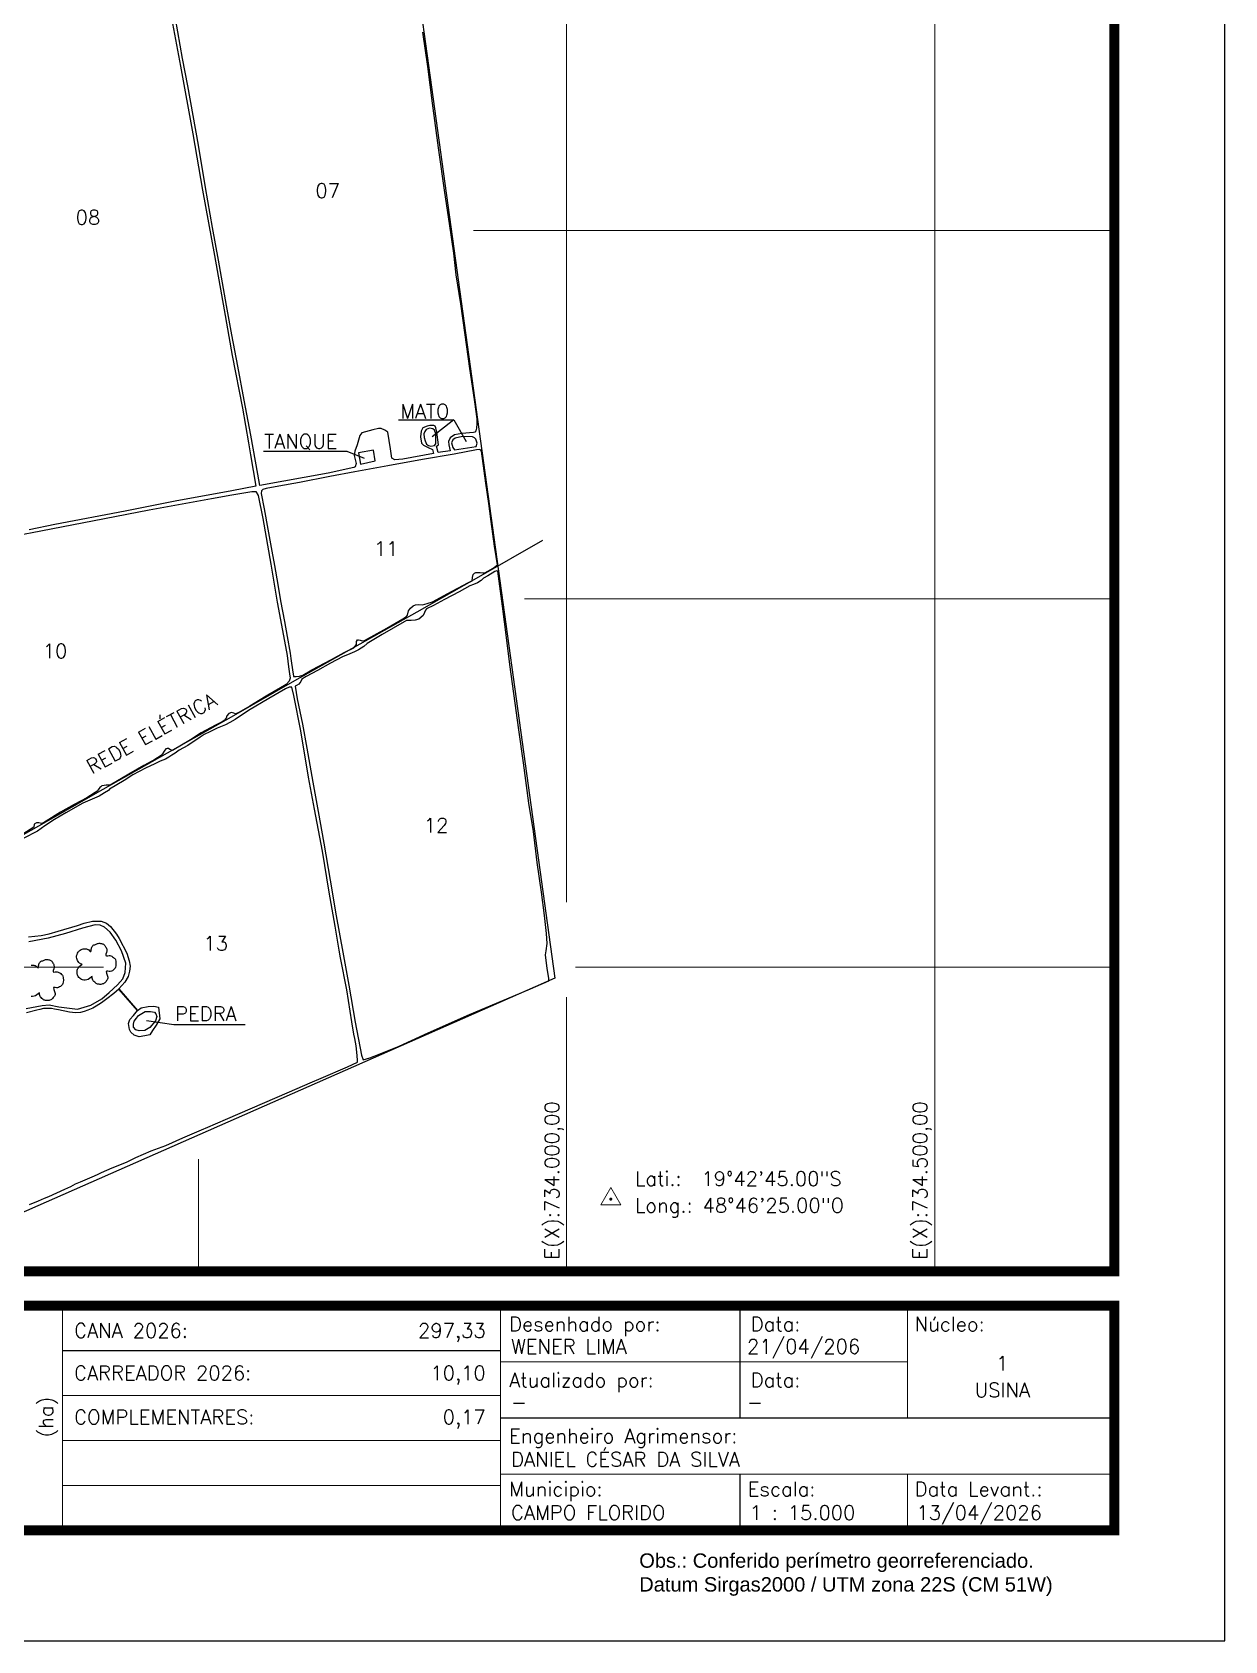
# Model space of a CAD drawing. Extents: x 731744 to 734894, y 7816585 to 7821040.
# Drawn here: x 733274 to 734894, y 7816585 to 7818770 of the extents above; entities that cross this region are included whole.
import ezdxf
from ezdxf.enums import TextEntityAlignment as Align

# ---------------------------------------------------------------- set-up
doc = ezdxf.new("R2010")
doc.units = 0
doc.header["$MEASUREMENT"] = 0
doc.linetypes.add('CONTINUO', pattern=[0])
doc.linetypes.add('LIN0', pattern=[0])
for name, color, linetype in [('0114000005', 1, 'CONTINUOUS'), ('0114000005007', 5, 'CONTINUOUS'), ('0114000005008', 5, 'CONTINUOUS'), ('0114000005010', 5, 'CONTINUOUS'), ('0114000005011', 5, 'CONTINUOUS'), ('0114000005012', 5, 'CONTINUOUS'), ('0114000005013', 5, 'CONTINUOUS'), ('MARGEM', 5, 'CONTINUOUS'), ('TEXTO', 7, 'CONTINUOUS')]:
    doc.layers.add(name, color=color, linetype=linetype)
for name, color, linetype, lineweight in [('MALHA', 8, 'CONTINUOUS', 9), ('MATO', 3, 'CONTINUOUS', 25), ('REDE_ELETRICA', 6, 'CONTINUOUS', 25), ('TANQUE_VINHAÇA', 7, 'CONTINUOUS', 25)]:
    doc.layers.add(name, color=color, linetype=linetype, lineweight=lineweight)
doc.styles.add('marcelo', font='arial.ttf')
doc.styles.add('SIMPLEX', font='simplex', dxfattribs={"height": 0.2})
doc.linetypes.add('CERCA1', pattern='A,0.25,-0.1,[133,ltypeshp.shx,S=0.1,R=0,X=-0.1,Y=0],-0.1,1', length=1.45)

msp = doc.modelspace()

# ---------------------------------------------------------------- linework, layer by layer
at = {"layer": '0114000005', "linetype": 'Continuous'}
for points in [[(733745.6, 7819205.2), (733984, 7817484.9), (733205.1, 7817142.3)], [(733266, 7817443.7), (733287.6, 7817447.7), (733297.2, 7817448.6), (733310.4, 7817446.2), (733335.5, 7817442.7), (733353.6, 7817448.3), (733368.4, 7817457.1), (733378.7, 7817465.5), (733390, 7817475.7), (733397.2, 7817484.2), (733400.5, 7817492.7), (733401.4, 7817505.3), (733395.3, 7817522.1), (733387.4, 7817536.8), (733379.7, 7817547.5), (733372.1, 7817554.1), (733366.2, 7817557.1), (733359.6, 7817557.2), (733342.3, 7817552.9), (733319.4, 7817545.5), (733295.6, 7817539.4), (733269.5, 7817534.5)]]:
    msp.add_lwpolyline(points, dxfattribs=at)
at = {"layer": '0114000005007', "linetype": 'Continuous', "flags": 128}
msp.add_lwpolyline([(733804.1, 7818769.6), (733811.2, 7818722.8), (733817.5, 7818673), (733825.4, 7818612.3), (733834.1, 7818551.8), (733840.2, 7818509.5), (733846.3, 7818469.3), (733849.5, 7818440), (733855.9, 7818400.7), (733861.5, 7818358.4), (733868.2, 7818313), (733874.8, 7818267.7), (733877.8, 7818244.3), (733878, 7818238.1), (733877.5, 7818231.6), (733876.7, 7818228), (733875.2, 7818226.5), (733873.5, 7818225.9), (733857.4, 7818224.5), (733847.8, 7818222.7), (733841.7, 7818218.7), (733839.5, 7818213.7), (733839.9, 7818209.3), (733841.7, 7818201.2), (733825.3, 7818198.8), (733823.2, 7818207.3), (733825.9, 7818209), (733823.6, 7818226.3), (733822.5, 7818232.2), (733821.3, 7818234.4), (733819.6, 7818235.6), (733814.2, 7818235.6), (733810.7, 7818234.5), (733804.7, 7818232.3), (733802.2, 7818227.7), (733801.6, 7818219.9), (733802.8, 7818211.6), (733805.7, 7818208.7), (733812.1, 7818205.4), (733817.8, 7818202.7), (733818.9, 7818197.6), (733777.4, 7818189.5), (733766.7, 7818189), (733762.7, 7818190.9), (733760.7, 7818203.7), (733757.1, 7818226.3), (733752.9, 7818229.2), (733748.1, 7818231.2), (733744.5, 7818231.4), (733736.7, 7818229.5), (733721.7, 7818225.4), (733719, 7818221.9), (733715.5, 7818209), (733712.4, 7818200.7), (733711.5, 7818194.7), (733713.9, 7818183.7), (733712.9, 7818179.3), (733710.9, 7818178.2), (733676.2, 7818170.6), (733583.2, 7818154.1), (733580.5, 7818169.4), (733570.9, 7818222.5), (733561.8, 7818269.8), (733553.3, 7818315.9), (733545.4, 7818358.7), (733538, 7818398.5), (733527.1, 7818459.7), (733518.7, 7818504.5), (733509.3, 7818558.7), (733499.8, 7818616.2), (733485.3, 7818696.8), (733478.3, 7818733.9), (733462.3, 7818824.9)], dxfattribs=at)
at = {"layer": '0114000005008', "linetype": 'Continuous', "flags": 128}
msp.add_lwpolyline([(733463.2, 7818788.6), (733475.6, 7818723.5), (733492.3, 7818631.4), (733505.4, 7818555), (733521.5, 7818466.2), (733534.8, 7818392.4), (733545.8, 7818330.4), (733559.5, 7818259), (733567.9, 7818211.7), (733570.6, 7818195.6), (733577.9, 7818153), (733545.3, 7818146.6), (733468.3, 7818132.8), (733400.5, 7818119.3), (733304.9, 7818101), (733269.9, 7818093.7)], dxfattribs=at)
at = {"layer": '0114000005010', "linetype": 'Continuous', "flags": 128}
msp.add_lwpolyline([(733252.8, 7818086.2), (733285.9, 7818092.6), (733372.3, 7818109.3), (733432.8, 7818120.7), (733517.6, 7818136.1), (733545.4, 7818141.5), (733572.3, 7818146), (733578, 7818145.8), (733580.8, 7818140.5), (733587.1, 7818109.2), (733598.2, 7818047), (733606.9, 7817995.7), (733613.8, 7817957), (733620.2, 7817923.3), (733622.2, 7817907.7), (733623.7, 7817898.2), (733624.6, 7817892.2), (733623.2, 7817888.3), (733618.8, 7817883.8), (733611.5, 7817879.1), (733594.2, 7817869.4), (733581.2, 7817861.7), (733569.7, 7817854.3), (733554.6, 7817845.7), (733550, 7817843.9), (733548.1, 7817844.7), (733544.7, 7817845.5), (733541, 7817844.4), (733538.4, 7817841.1), (733537.5, 7817838.2), (733534.7, 7817834.7), (733532.1, 7817833), (733523, 7817828.5), (733503.6, 7817817.9), (733489, 7817808.5), (733464.5, 7817794.3), (733461.1, 7817795.7), (733459.2, 7817796.8), (733457.5, 7817796.8), (733455.4, 7817796.2), (733453.4, 7817793.1), (733450.8, 7817789.6), (733449.1, 7817787.2), (733440.8, 7817782.1), (733425.5, 7817773.7), (733405.2, 7817762.2), (733380, 7817747.2), (733374.7, 7817746.9), (733371.6, 7817746.8), (733368.8, 7817746), (733367.3, 7817745), (733365.9, 7817743.7), (733363.8, 7817740.8), (733362.4, 7817739), (733359.4, 7817736.9), (733348, 7817729.8), (733331, 7817721), (733312.6, 7817710.2), (733289.4, 7817696), (733286.7, 7817695), (733283.1, 7817695.7), (733279.7, 7817696.1), (733276.7, 7817694.1), (733276.2, 7817689.8), (733261.1, 7817680.3)], dxfattribs=at)
at = {"layer": '0114000005011', "linetype": 'Continuous', "flags": 128}
msp.add_lwpolyline([(733680.6, 7817917.8), (733697.7, 7817927), (733710.7, 7817933.7), (733714.7, 7817938), (733714.7, 7817941.9), (733715.7, 7817944.6), (733717.1, 7817944.6), (733719.6, 7817944.1), (733722.1, 7817943.2), (733725.4, 7817943.7), (733755.6, 7817960.4), (733777.3, 7817972.8), (733782.3, 7817976), (733783.9, 7817978.1), (733785.2, 7817983.6), (733787.8, 7817987.2), (733791.4, 7817990.6), (733794.7, 7817992), (733798.7, 7817992.4), (733804.4, 7817992), (733810.5, 7817993.5), (733817.6, 7817996), (733837.8, 7818006.8), (733866.8, 7818022.3), (733871.6, 7818024.6), (733872, 7818028.8), (733872.8, 7818033), (733874.7, 7818035), (733876.6, 7818035.8), (733882.4, 7818035.6), (733886.1, 7818035.3), (733888.8, 7818035.4), (733900.3, 7818041.6), (733905.9, 7818046.3), (733902.2, 7818071.4), (733897.5, 7818104.9), (733894.2, 7818129.7), (733890.4, 7818157.2), (733884.1, 7818200.5), (733883.5, 7818202), (733881.8, 7818203), (733877.4, 7818202.6), (733847.4, 7818196.6), (733804.3, 7818189.3), (733757, 7818180.6), (733712.4, 7818172.3), (733678.3, 7818166), (733637.2, 7818158), (733609.2, 7818153), (733591.6, 7818149.8), (733587.3, 7818148.7), (733585.4, 7818146.7), (733585.2, 7818143.1), (733588.9, 7818122.3), (733594.2, 7818094.7), (733599.6, 7818064.6), (733603.1, 7818045.2), (733607.6, 7818019.3), (733611.3, 7817997.4), (733616.6, 7817969.1), (733620.2, 7817948.8), (733624.2, 7817926.2), (733625.2, 7817919.2), (733628.2, 7817900.3), (733629.1, 7817895.4), (733629.1, 7817894.8), (733632.4, 7817894.8), (733636.9, 7817895), (733641.8, 7817896.6), (733653.8, 7817903.6)], close=True, dxfattribs=at)
at = {"layer": '0114000005012', "linetype": 'Continuous', "flags": 128}
msp.add_lwpolyline([(733640.3, 7817890.8), (733638.8, 7817887.6), (733636.3, 7817884.1), (733633.2, 7817882.3), (733631.1, 7817881.4), (733634.1, 7817864.2), (733641.4, 7817829.7), (733647.2, 7817797.3), (733655.4, 7817751), (733662.5, 7817711.2), (733670.2, 7817668.3), (733678.9, 7817618.2), (733687.1, 7817569.5), (733696, 7817520.4), (733704.3, 7817475.3), (733712.9, 7817425.1), (733721.2, 7817380.3), (733723.5, 7817374.1), (733732.7, 7817376.6), (733746.6, 7817382.2), (733772.5, 7817392.6), (733811.8, 7817410.9), (733868, 7817435.6), (733935.8, 7817464), (733950.8, 7817470.3), (733975.6, 7817481.2), (733975.9, 7817484.9), (733973.7, 7817498.1), (733971.2, 7817516.5), (733972, 7817522.3), (733973.7, 7817532.2), (733972.6, 7817545.7), (733969.9, 7817570), (733965.7, 7817601.7), (733959.8, 7817641.9), (733954.9, 7817684.1), (733948.6, 7817722.5), (733941.4, 7817777.4), (733935, 7817822.2), (733928.4, 7817871.3), (733922.8, 7817910.7), (733918.1, 7817947.7), (733912.8, 7817990.1), (733906.6, 7818037.6), (733905.2, 7818037.9), (733902.4, 7818037.1), (733893.1, 7818031.1), (733886.9, 7818027.9), (733883.8, 7818025.1), (733878.8, 7818021.8), (733873.6, 7818019.5), (733868.6, 7818017.6), (733854.2, 7818009.7), (733834, 7817999.2), (733819.1, 7817990.9), (733809.6, 7817986.5), (733808.1, 7817984.7), (733807, 7817981.4), (733805, 7817977.5), (733799.2, 7817972.6), (733794.2, 7817970.9), (733788.9, 7817970.5), (733784.2, 7817970.6), (733782.3, 7817970.6), (733779.2, 7817969), (733749.5, 7817951.7), (733728.9, 7817939.4), (733724.5, 7817935.2), (733717.1, 7817930.6), (733711.9, 7817928.2), (733705.5, 7817925.6), (733695.6, 7817921.1), (733679.4, 7817912.8), (733661.7, 7817902.8), (733646.3, 7817894.6)], close=True, dxfattribs=at)
at = {"layer": '0114000005013', "linetype": 'Continuous', "flags": 128}
for points in [[(733270.5, 7817177.7), (733282.4, 7817182.5), (733290.6, 7817186.3), (733296.5, 7817188.7), (733318.2, 7817198.3), (733326.3, 7817202.3), (733332.8, 7817205.5), (733339.5, 7817208.3), (733355.3, 7817215.1), (733362.6, 7817218.2), (733368.3, 7817221), (733382.6, 7817227.3), (733401.9, 7817235.3), (733415, 7817241.3), (733435.5, 7817250.3), (733455.5, 7817257.9), (733478.8, 7817268.2), (733491.4, 7817273.5), (733504.1, 7817278.9), (733512.7, 7817282.6), (733523, 7817287.3), (733539.6, 7817294.6), (733603.6, 7817321.9), (733623.7, 7817330.7), (733651.8, 7817342.7), (733666.5, 7817349), (733702.3, 7817364.7), (733716, 7817370.8), (733716, 7817374.3), (733715, 7817384.7), (733714, 7817393.1), (733712.3, 7817403.1), (733711.1, 7817409.1), (733708.1, 7817425.7), (733701.4, 7817469.2), (733692.7, 7817512.7), (733691.1, 7817522.9), (733685.6, 7817555.5), (733677.5, 7817601.8), (733668.3, 7817657.3), (733657.7, 7817714.6), (733649.3, 7817757.9), (733638.9, 7817821), (733629.4, 7817868.7), (733626.8, 7817880.1), (733623.1, 7817880.1), (733618.1, 7817877.8), (733595.3, 7817864.8), (733567.6, 7817848.5), (733549.6, 7817836.4), (733542.5, 7817832), (733536.5, 7817828.8), (733525.4, 7817824.5), (733515.1, 7817819.3), (733507.4, 7817815.8), (733502, 7817812.4), (733485.3, 7817801), (733473.7, 7817794.4), (733468.2, 7817790.3), (733463.7, 7817787.6), (733459.6, 7817785), (733455.2, 7817782.4), (733448, 7817779.7), (733440.4, 7817776.1), (733428.1, 7817770.1), (733410.6, 7817761), (733398.9, 7817753.4), (733379.2, 7817741.5), (733377.5, 7817739.6), (733372.4, 7817736.6), (733365, 7817732), (733352.5, 7817726.8), (733342.6, 7817722.4), (733319.9, 7817709.6), (733304.5, 7817700.2), (733291.2, 7817691.6), (733281.1, 7817684.5), (733261.9, 7817674.8)], [(733269.1, 7817540.9), (733286.2, 7817542.8), (733297.1, 7817545.2), (733309.4, 7817549), (733335.6, 7817556.7), (733344.5, 7817559.6), (733355.7, 7817562.4), (733363.1, 7817562.4), (733367.5, 7817562.4), (733375.1, 7817559.6), (733380.5, 7817555), (733388.7, 7817544.5), (733392.1, 7817538.7), (733402.5, 7817518.7), (733405.9, 7817508.7), (733407.3, 7817501.3), (733406.4, 7817494.5), (733404.2, 7817487.1), (733399.9, 7817479.6), (733391.9, 7817470.3), (733417.1, 7817441.1), (733421.8, 7817444.6), (733431.6, 7817446.3), (733439.2, 7817446.8), (733445.4, 7817445.8), (733447.5, 7817429.8), (733442.2, 7817421), (733437.5, 7817414.1), (733433.8, 7817408.2), (733427.1, 7817406.5), (733419.1, 7817405.5), (733412.4, 7817407.8), (733407.9, 7817411.8), (733406.2, 7817415.4), (733404.7, 7817423.4), (733406.5, 7817428.8), (733411.7, 7817434.4), (733417, 7817441.1), (733391.8, 7817470.2), (733384.8, 7817464.1), (733375.6, 7817456.8), (733368.3, 7817451.6), (733360.7, 7817446.9), (733356.4, 7817444.1), (733349.8, 7817441.6), (733344.8, 7817439.7), (733339.7, 7817438.5), (733332.6, 7817437.9), (733324.7, 7817438.7), (733309.6, 7817442.1), (733304.1, 7817442.9), (733300.1, 7817443.7), (733294.7, 7817443.7), (733289.4, 7817443.7), (733284.6, 7817442.3), (733280.5, 7817441.3), (733266.4, 7817438)]]:
    msp.add_lwpolyline(points, dxfattribs=at)
at = {"layer": 'MALHA', "color": 8}
for points in [[(734000, 7819915), (734000, 7817588.1)], [(734500, 7819572.7), (734500, 7817086.8)], [(733873.6, 7818500), (734744.1, 7818500)], [(733942.9, 7818000), (734744.1, 7818000)], [(733195.8, 7817500), (733371, 7817500)], [(734012.2, 7817500), (734744.1, 7817500)], [(734000, 7817459.2), (734000, 7817086.8)], [(733500, 7817239.2), (733500, 7817086.8)]]:
    msp.add_lwpolyline(points, dxfattribs=at)
at = {"layer": 'MARGEM', "color": 174, "linetype": 'LIN0', "flags": 128}
msp.add_lwpolyline([(734894.1, 7816585.2), (734894.1, 7821040.2), (731744.1, 7821040.2), (731744.1, 7816585.2)], close=True, dxfattribs=at)
at = {"layer": 'MARGEM', "color": 174, "linetype": 'LIN0', "const_width": 13.6, "flags": 128}
for points in [[(734744.1, 7817086.8), (734744.1, 7820890.2), (731894.1, 7820890.2), (731894.1, 7817086.8)], [(731894.1, 7817040.1), (734744.1, 7817040.1), (734744.1, 7816735.2), (731894.1, 7816735.2)]]:
    msp.add_lwpolyline(points, close=True, dxfattribs=at)
at = {"layer": 'MARGEM', "color": 174, "linetype": 'LIN0', "const_width": 1.51, "flags": 128}
for points in [[(733315.1, 7817040.1), (733315.1, 7816738.9)], [(733910.1, 7817040.1), (733910.1, 7816738.9)], [(734235.5, 7816887.7), (734235.5, 7817040.1)], [(734463.1, 7816887.7), (734463.1, 7817040.1)], [(733315.1, 7816979.1), (733910.1, 7816979.1)], [(733910.1, 7816963.9), (734463.1, 7816963.9)], [(733315.1, 7816918.2), (733910.1, 7816918.2)], [(733910.1, 7816887.7), (734744.3, 7816887.7)], [(733315.1, 7816857.2), (733910.1, 7816857.2)], [(733315.1, 7816796.2), (733910.1, 7816796.2)], [(733910.1, 7816811.4), (734744.2, 7816811.4)], [(734235.5, 7816811.4), (734235.5, 7816735.9)], [(734463.1, 7816811.4), (734463.1, 7816735.9)]]:
    msp.add_lwpolyline(points, dxfattribs=at)
at = {"layer": 'MATO', "linetype": 'Continuous', "flags": 128}
for points in [[(733818.1, 7818231), (733813.6, 7818231.6), (733809.3, 7818229.9), (733807.3, 7818227.3), (733806.1, 7818224.2), (733806.3, 7818219.1), (733807.7, 7818214.5), (733809.8, 7818210), (733812.3, 7818208.2), (733815.5, 7818207.3), (733820.3, 7818208.3), (733822.5, 7818210.4), (733822.2, 7818223.9), (733820.4, 7818229.3)], [(733875, 7818218.8), (733871.9, 7818220.2), (733858.7, 7818220.5), (733848.6, 7818218.2), (733845.6, 7818216.1), (733843.5, 7818211.9), (733845.2, 7818205.7), (733847.7, 7818202.3), (733877.3, 7818207.1), (733878.4, 7818211.5), (733876.7, 7818216.7)], [(733442, 7817436.6), (733443.3, 7817432.8), (733441.5, 7817427.2), (733433.7, 7817417.8), (733427.2, 7817414), (733419.5, 7817413.3), (733414.6, 7817415), (733411.8, 7817418.5), (733411.5, 7817422.6), (733412.4, 7817426.4), (733415.8, 7817430.8), (733418.4, 7817434.1), (733423.1, 7817437.1), (733427.5, 7817439.5), (733434.5, 7817439.9), (733440, 7817439)]]:
    msp.add_lwpolyline(points, close=True, dxfattribs=at)
at = {"layer": 'MATO', "color": 94, "linetype": 'CONTINUO'}
for points in [[(733355, 7817487.1, -630), (733353.7, 7817485.9, -630), (733352, 7817484.4, -630), (733350.2, 7817483.1, -630), (733348.1, 7817482.5, -630), (733346, 7817482.3, -630), (733344.1, 7817482.4, -630), (733342.4, 7817482.7, -630), (733341, 7817483.3, -630), (733339.7, 7817484.1, -630), (733338.5, 7817485, -630), (733337.5, 7817486, -630), (733336.6, 7817487.1, -630), (733336, 7817488.1, -630), (733335.6, 7817489.3, -630), (733335.3, 7817490.6, -630), (733335.1, 7817492.3, -630), (733334.9, 7817494, -630), (733335, 7817495.7, -630), (733335.4, 7817497, -630), (733336, 7817498, -630), (733336.7, 7817499, -630), (733337.1, 7817499.8, -630), (733337.7, 7817500.6, -630), (733338.4, 7817501.4, -630), (733339.8, 7817502.2, -630), (733341, 7817503, -630), (733341.9, 7817503.7, -630), (733341.5, 7817504, -630), (733340.7, 7817504.2, -630), (733339.7, 7817504.5, -630), (733339, 7817504.9, -630), (733338.2, 7817505.5, -630), (733337.5, 7817506.3, -630), (733336.5, 7817507.5, -630), (733335.6, 7817508.8, -630), (733334.9, 7817510.4, -630), (733334.5, 7817511.9, -630), (733334.3, 7817513.6, -630), (733334.4, 7817515.2, -630), (733334.9, 7817517.1, -630), (733335.5, 7817518.8, -630), (733336.3, 7817520.3, -630), (733336.9, 7817521.1, -630), (733337.5, 7817521.7, -630), (733338.3, 7817522.1, -630), (733339.3, 7817522.9, -630), (733340.6, 7817523.7, -630), (733341.8, 7817524.3, -630), (733343.1, 7817524.6, -630), (733344.4, 7817524.8, -630), (733345.6, 7817524.8, -630), (733346.7, 7817524.8, -630), (733347.7, 7817524.6, -630), (733348.6, 7817524.4, -630), (733349.4, 7817524.1, -630), (733350.2, 7817523.8, -630), (733351, 7817523.3, -630), (733352, 7817522.3, -630), (733352.9, 7817521.4, -630), (733353.6, 7817521, -630), (733354, 7817522.2, -630), (733354.2, 7817523.8, -630), (733354.4, 7817525.4, -630), (733354.6, 7817526.1, -630), (733354.8, 7817526.7, -630), (733355.1, 7817527.2, -630), (733355.6, 7817528, -630), (733356.2, 7817528.9, -630), (733357, 7817529.7, -630), (733357.9, 7817530.1, -630), (733358.9, 7817530.4, -630), (733359.9, 7817530.7, -630), (733360.9, 7817531.2, -630), (733361.8, 7817531.6, -630), (733362.8, 7817532, -630), (733363.8, 7817532.2, -630), (733364.9, 7817532.3, -630), (733365.9, 7817532.3, -630), (733367, 7817532.2, -630), (733368, 7817532.1, -630), (733369, 7817531.8, -630), (733369.8, 7817531.5, -630), (733370.7, 7817531.1, -630), (733371.4, 7817530.6, -630), (733372.1, 7817530, -630), (733372.7, 7817529.4, -630), (733373.2, 7817528.6, -630), (733373.8, 7817527.6, -630), (733374.4, 7817526.6, -630), (733374.8, 7817525.4, -630), (733375.2, 7817524.4, -630), (733375.4, 7817523.3, -630), (733375.4, 7817521.9, -630), (733374.8, 7817519.7, -630), (733374.2, 7817517.5, -630), (733374, 7817515.7, -630), (733375.1, 7817515.4, -630), (733376.7, 7817515.5, -630), (733378.4, 7817515.8, -630), (733379.6, 7817515.6, -630), (733380.8, 7817515.4, -630), (733382, 7817514.9, -630), (733383.2, 7817514.1, -630), (733384.3, 7817513.2, -630), (733385.4, 7817512.2, -630), (733386.2, 7817511.8, -630), (733386.8, 7817511.1, -630), (733387.3, 7817510.1, -630), (733387.7, 7817507.4, -630), (733387.8, 7817504.4, -630), (733387.8, 7817501.5, -630), (733387.3, 7817499.8, -630), (733386.5, 7817498.6, -630), (733385.7, 7817497.6, -630), (733384.9, 7817496.6, -630), (733383.9, 7817495.8, -630), (733382.9, 7817495.1, -630), (733381.5, 7817494.5, -630), (733380, 7817494.1, -630), (733378.5, 7817493.9, -630), (733376.9, 7817494.3, -630), (733375.5, 7817494.6, -630), (733374.6, 7817494.2, -630), (733375.1, 7817491.9, -630), (733375.9, 7817489, -630), (733376.7, 7817486.2, -630), (733376.6, 7817484.8, -630), (733376.3, 7817483.7, -630), (733375.7, 7817482.8, -630), (733375.1, 7817481.6, -630), (733374.3, 7817480.5, -630), (733373.4, 7817479.5, -630), (733372.6, 7817478.7, -630), (733371.8, 7817478.1, -630), (733370.9, 7817477.5, -630), (733369.7, 7817477.1, -630), (733368.5, 7817476.8, -630), (733367.2, 7817476.6, -630), (733366, 7817476.6, -630), (733364.8, 7817476.7, -630), (733363.7, 7817476.8, -630), (733362.7, 7817476.9, -630), (733361.8, 7817477.2, -630), (733361, 7817477.6, -630), (733359.9, 7817478.5, -630), (733358.9, 7817479.5, -630), (733357.9, 7817480.6, -630), (733357, 7817481.5, -630), (733356.3, 7817482.4, -630), (733355.8, 7817483.4, -630), (733355.5, 7817484.9, -630), (733355.3, 7817486.3, -630), (733355.1, 7817487.5, -630)], [(733272.8, 7817502.7, -630), (733274, 7817502.7, -630), (733275.1, 7817502.7, -630), (733276.1, 7817502.5, -630), (733277, 7817502.3, -630), (733277.9, 7817502, -630), (733278.7, 7817501.7, -630), (733279.4, 7817501.2, -630), (733280.4, 7817500.2, -630), (733281.3, 7817499.3, -630), (733282, 7817498.9, -630), (733282.4, 7817500.1, -630), (733282.7, 7817501.7, -630), (733282.8, 7817503.3, -630), (733283, 7817504.1, -630), (733283.2, 7817504.6, -630), (733283.5, 7817505.1, -630), (733284, 7817506, -630), (733284.7, 7817506.8, -630), (733285.4, 7817507.6, -630), (733286.4, 7817508, -630), (733287.3, 7817508.3, -630), (733288.3, 7817508.6, -630), (733289.3, 7817509.1, -630), (733290.2, 7817509.5, -630), (733291.2, 7817509.9, -630), (733292.2, 7817510.1, -630), (733293.3, 7817510.2, -630), (733294.4, 7817510.2, -630), (733295.4, 7817510.1, -630), (733296.4, 7817510, -630), (733297.4, 7817509.8, -630), (733298.3, 7817509.4, -630), (733299.1, 7817509, -630), (733299.8, 7817508.5, -630), (733300.5, 7817507.9, -630), (733301.1, 7817507.3, -630), (733301.6, 7817506.5, -630), (733302.2, 7817505.5, -630), (733302.8, 7817504.5, -630), (733303.2, 7817503.4, -630), (733303.6, 7817502.4, -630), (733303.8, 7817501.2, -630), (733303.9, 7817499.9, -630), (733303.2, 7817497.6, -630), (733302.6, 7817495.5, -630), (733302.4, 7817493.6, -630), (733303.5, 7817493.3, -630), (733305.1, 7817493.4, -630), (733306.8, 7817493.7, -630), (733308, 7817493.6, -630), (733309.2, 7817493.3, -630), (733310.4, 7817492.8, -630), (733311.6, 7817492, -630), (733312.8, 7817491.1, -630), (733313.8, 7817490.1, -630), (733314.6, 7817489.7, -630), (733315.2, 7817489.1, -630), (733315.7, 7817488, -630), (733316.1, 7817485.3, -630), (733316.3, 7817482.3, -630), (733316.2, 7817479.4, -630), (733315.7, 7817477.8, -630), (733315, 7817476.5, -630), (733314.1, 7817475.5, -630), (733313.3, 7817474.5, -630), (733312.4, 7817473.7, -630), (733311.3, 7817473, -630), (733309.9, 7817472.4, -630), (733308.4, 7817472, -630), (733306.9, 7817471.8, -630), (733305.3, 7817472.2, -630), (733303.9, 7817472.5, -630), (733303, 7817472.2, -630), (733303.5, 7817469.8, -630), (733304.3, 7817466.9, -630), (733305.1, 7817464.1, -630), (733305, 7817462.7, -630), (733304.7, 7817461.6, -630), (733304.2, 7817460.7, -630), (733303.5, 7817459.6, -630), (733302.7, 7817458.5, -630), (733301.8, 7817457.5, -630), (733301.1, 7817456.7, -630), (733300.2, 7817456, -630), (733299.3, 7817455.4, -630), (733298.1, 7817455, -630), (733296.9, 7817454.7, -630), (733295.7, 7817454.5, -630), (733294.4, 7817454.5, -630), (733293.2, 7817454.6, -630), (733292.1, 7817454.8, -630), (733291.1, 7817454.9, -630), (733290.3, 7817455.1, -630), (733289.4, 7817455.5, -630), (733288.3, 7817456.4, -630), (733287.3, 7817457.4, -630), (733286.3, 7817458.6, -630), (733285.5, 7817459.4, -630), (733284.7, 7817460.3, -630), (733284.2, 7817461.3, -630), (733283.9, 7817462.8, -630), (733283.7, 7817464.2, -630), (733283.5, 7817465.4, -630)], [(733283.4, 7817465, -630), (733282.1, 7817463.8, -630), (733280.5, 7817462.3, -630), (733278.6, 7817461, -630), (733276.5, 7817460.4, -630), (733274.5, 7817460.2, -630), (733272.5, 7817460.3, -630)]]:
    msp.add_polyline3d(points, dxfattribs=at)
at = {"layer": 'REDE_ELETRICA', "linetype": 'CERCA1', "ltscale": 20}
msp.add_lwpolyline([(733967.4, 7818079.4), (733877.2, 7818027.5), (733796.4, 7817982.1), (733719.1, 7817938.3), (733630.2, 7817888.5), (733544.5, 7817839.6), (733457.5, 7817790.4), (733369.8, 7817741.3), (733282.5, 7817691.4), (732783.8, 7817410)], dxfattribs=at)
at = {"layer": 'TANQUE_VINHAÇA', "linetype": 'Continuous', "flags": 128}
msp.add_lwpolyline([(733717.4, 7818198.2), (733720, 7818182.9), (733740, 7818187.3), (733737.4, 7818202.1)], close=True, dxfattribs=at)
at = {"layer": 'TEXTO', "linetype": 'Continuous', "flags": 128}
for points in [[(733771.5, 7818243.1), (733846.7, 7818243.1), (733863.6, 7818213.9)], [(733846.7, 7818243.1), (733817.5, 7818219.9)], [(733588.2, 7818200.5), (733701.3, 7818200.5), (733724.9, 7818190.9)], [(733429.1, 7817427.3), (733466.2, 7817422), (733563.3, 7817422)]]:
    msp.add_lwpolyline(points, dxfattribs=at)
at = {"layer": 'TEXTO', "color": 7, "lineweight": 9, "flags": 128}
msp.add_lwpolyline([(734046.4, 7817177.1), (734073.5, 7817177.1), (734059.9, 7817200.6)], close=True, dxfattribs=at)
at = {"layer": 'TEXTO', "color": 7, "lineweight": 9, "const_width": 2.12, "flags": 128}
msp.add_lwpolyline([(734058.9, 7817185, -1), (734061, 7817185, -1)], format="xyb", close=True, dxfattribs=at)

# ---------------------------------------------------------------- texts
at = {"layer": 'MALHA', "style": 'SIMPLEX'}
for s, p in [('E(X):734.000,00', (733995.5, 7817103)), ('E(X):734.500,00', (734495.5, 7817103))]:
    msp.add_text(s, height=19.5, rotation=90, dxfattribs=at).set_placement(p, align=Align.BOTTOM_LEFT)
at = {"layer": 'MARGEM', "color": 7, "linetype": 'Continuous', "style": 'SIMPLEX'}
for s, p in [('CANA 2026:', (733331, 7817016.3)), ('WENER LIMA', (733924.5, 7816994.6)), ('21/04/206', (734245, 7816994.6)), ('CARREADOR 2026:', (733331, 7816958.6)), ('-', (733924.5, 7816919.1)), ('-', (734245, 7816919.1)), ('COMPLEMENTARES:', (733331, 7816898.7)), ('DANIEL CÉSAR DA SILVA', (733924.5, 7816841.3)), ('CAMPO FLORIDO', (733924.5, 7816769.1)), ('1 : 15.000', (734248.5, 7816769.1)), ('13/04/2026', (734475.2, 7816769.1))]:
    msp.add_text(s, height=19.5, dxfattribs=at).set_placement(p, align=Align.TOP_LEFT)
for s, p in [('297,33', (733890.1, 7817016.3)), ('10,10', (733890.1, 7816958.6)), ('0,17', (733890.1, 7816898.7))]:
    msp.add_text(s, height=19.5, dxfattribs=at).set_placement(p, align=Align.TOP_RIGHT)
at = {"layer": 'MARGEM', "color": 7, "linetype": 'Continuous', "lineweight": 9}
for s, style, p in [('Desenhado por:', 'SIMPLEX', (733921.9, 7817025)), ('Data:', 'SIMPLEX', (734249.9, 7817025)), ('Núcleo:', 'SIMPLEX', (734472.6, 7817025)), ('Atualizado por:', 'SIMPLEX', (733921.9, 7816949)), ('Data:', 'SIMPLEX', (734249.9, 7816949)), ('Engenheiro Agrimensor:', 'SIMPLEX', (733921.9, 7816873.1)), ('Municipio:', 'SIMPLEX', (733921.9, 7816800.9)), ('Escala:', 'SIMPLEX', (734246, 7816800.9)), ('Data Levant.:', 'SIMPLEX', (734472.6, 7816800.9)), ('Obs.: Conferido perímetro georreferenciado.', 'marcelo', (734098.6, 7816703.9)), ('Datum Sirgas2000 / UTM zona 22S (CM 51W)', 'marcelo', (734098.6, 7816671.6))]:
    msp.add_text(s, height=19.5, dxfattribs=dict(at, style=style)).set_placement(p, align=Align.TOP_LEFT)
at = {"layer": 'MARGEM', "color": 7, "linetype": 'Continuous', "style": 'SIMPLEX'}
for s, p in [('1', (734591.8, 7816961.9)), ('USINA', (734591.8, 7816925.9))]:
    msp.add_text(s, height=19.5, dxfattribs=at).set_placement(p, align=Align.MIDDLE_CENTER)
msp.add_text('(ha)', height=19.5, rotation=90, dxfattribs=at).set_placement((733292.7, 7816889.2), align=Align.MIDDLE_CENTER)
at = {"layer": 'TEXTO', "linetype": 'Continuous', "style": 'SIMPLEX'}
for s, p in [('07', (733658.8, 7818544.6)), ('08', (733333, 7818508.2)), ('MATO', (733773.9, 7818245)), ('TANQUE', (733589.3, 7818204.2)), ('11', (733738.2, 7818058.3)), ('10', (733288.3, 7817919.4)), ('12', (733806, 7817682.9)), ('13', (733506.7, 7817522.4)), ('PEDRA', (733468.1, 7817426.9))]:
    msp.add_text(s, height=19.5, dxfattribs=at).set_placement(p)
msp.add_text('REDE ELÉTRICA', height=19.5, rotation=28.7945, dxfattribs=at).set_placement((733354.6, 7817761.8))
at = {"layer": 'TEXTO', "linetype": 'ByBlock', "style": 'SIMPLEX'}
for s, p in [('Lati.:  19°42\'45.00"S', (734092.7, 7817202.9, 985.2)), ('Long.: 48°46\'25.00"O', (734092.7, 7817166.7, 985.2))]:
    msp.add_text(s, height=19.5, dxfattribs=at).set_placement(p)

doc.saveas('drawing.dxf')
